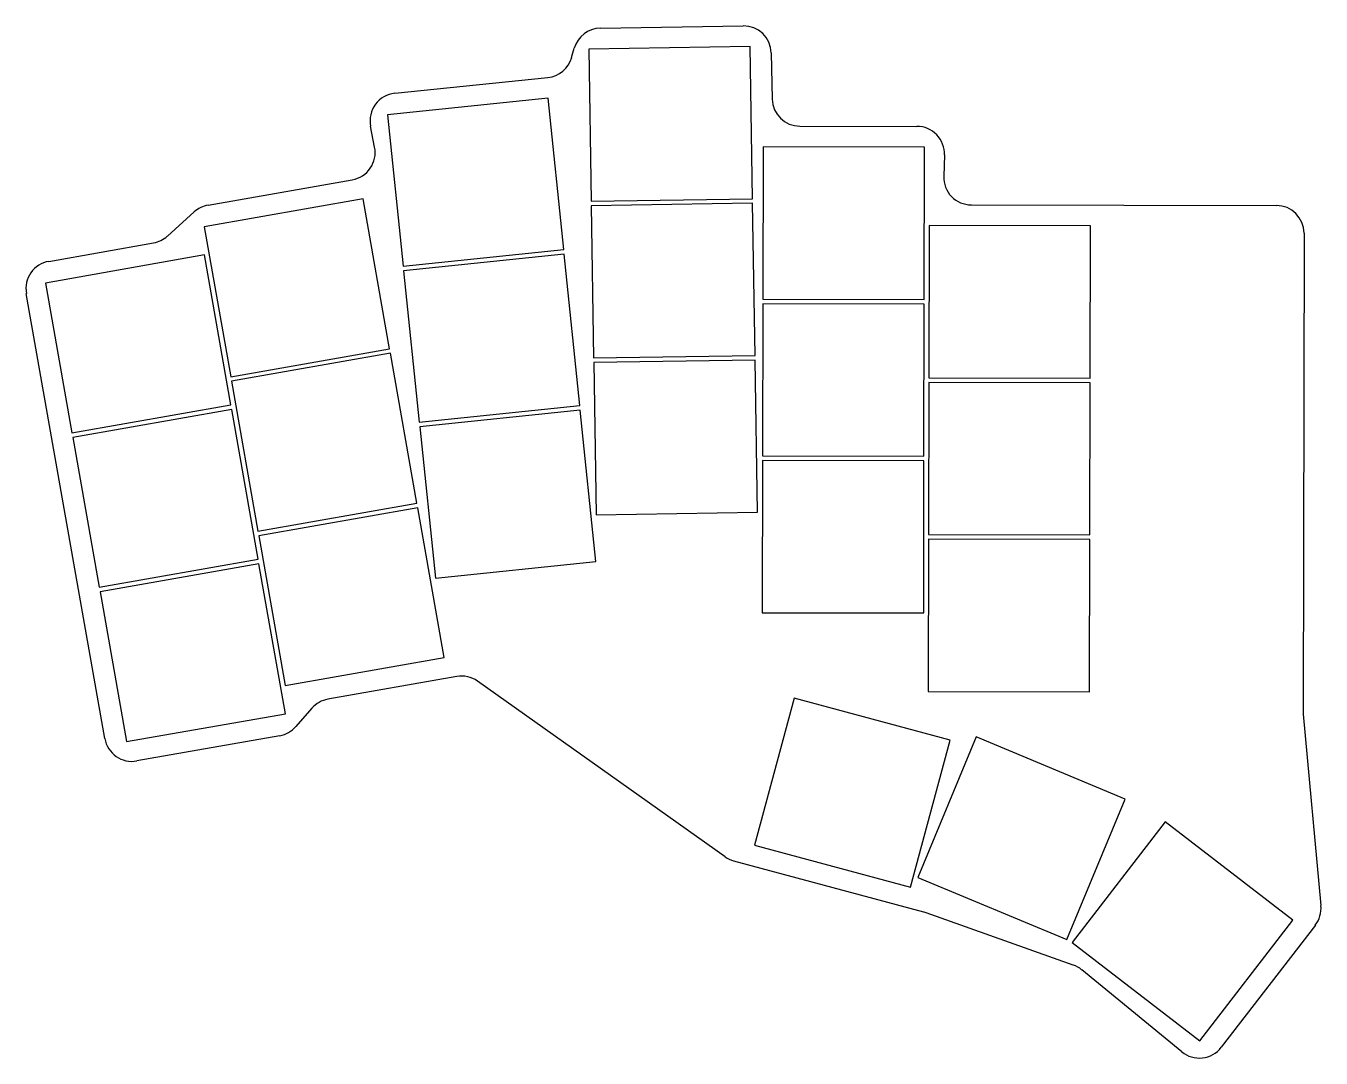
# Model space of a CAD drawing. Header units: millimetres. Extents: x 82 to 222, y -144 to -32.
import ezdxf

# ---------------------------------------------------------------- set-up
doc = ezdxf.new("R2010")
doc.units = ezdxf.units.MM

msp = doc.modelspace()

# ---------------------------------------------------------------- linework, layer by layer
for p, q in [((144.2, -32.28), (159.67, -32.03)), ((141.08, -35.45), (141.36, -34.46)), ((160.43, -34.27), (142.93, -34.55)), ((142.93, -34.55), (143.19, -51.05)), ((160.69, -50.77), (160.43, -34.27)), ((162.72, -34.97), (162.83, -39.98)), ((121.91, -39.34), (138.5, -37.62)), ((138.52, -39.88), (121.12, -41.68)), ((140.22, -56.29), (138.52, -39.88)), ((121.12, -41.68), (122.81, -58.09)), ((119.72, -45.19), (119.28, -42.89)), ((165.82, -42.91), (178.5, -42.93)), ((161.84, -45.16), (161.81, -61.66)), ((179.34, -45.19), (161.84, -45.16)), ((179.31, -61.69), (179.34, -45.19)), ((181.5, -46.03), (181.42, -48.35)), ((101.66, -51.47), (117.3, -48.72)), ((118.49, -50.79), (101.25, -53.83)), ((121.35, -67.04), (118.49, -50.79)), ((143.19, -51.05), (160.69, -50.77)), ((160.7, -51.27), (143.2, -51.55)), ((143.2, -51.55), (143.46, -68.04)), ((160.96, -67.77), (160.7, -51.27)), ((184.41, -51.44), (217.48, -51.5)), ((97.25, -54.84), (100.17, -52.2)), ((101.25, -53.83), (104.12, -70.08)), ((179.83, -53.69), (179.8, -70.19)), ((197.33, -53.72), (179.83, -53.69)), ((197.3, -70.22), (197.33, -53.72)), ((220.48, -54.51), (220.39, -106.37)), ((84.39, -57.57), (95.76, -55.56)), ((101.28, -56.87), (84.05, -59.91)), ((104.15, -73.12), (101.28, -56.87)), ((122.81, -58.09), (140.22, -56.29)), ((140.27, -56.79), (122.86, -58.59)), ((141.97, -73.2), (140.27, -56.79)), ((122.86, -58.59), (124.56, -75)), ((84.05, -59.91), (86.91, -76.16)), ((90.47, -109.3), (81.96, -61.04)), ((161.81, -61.66), (179.31, -61.69)), ((161.81, -62.16), (161.78, -78.66)), ((179.31, -62.19), (161.81, -62.16)), ((179.28, -78.69), (179.31, -62.19)), ((104.12, -70.08), (121.35, -67.04)), ((121.44, -67.53), (104.2, -70.57)), ((124.3, -83.78), (121.44, -67.53)), ((143.46, -68.04), (160.96, -67.77)), ((160.97, -68.27), (143.47, -68.54)), ((143.47, -68.54), (143.73, -85.04)), ((161.23, -84.77), (160.97, -68.27)), ((179.8, -70.19), (197.3, -70.22)), ((104.2, -70.57), (107.07, -86.82)), ((179.8, -70.69), (179.77, -87.19)), ((197.3, -70.72), (179.8, -70.69)), ((197.27, -87.22), (197.3, -70.72)), ((86.91, -76.16), (104.15, -73.12)), ((104.23, -73.61), (87, -76.65)), ((107.1, -89.86), (104.23, -73.61)), ((124.56, -75), (141.97, -73.2)), ((142.02, -73.7), (124.61, -75.5)), ((143.72, -90.11), (142.02, -73.7)), ((124.61, -75.5), (126.31, -91.91)), ((87, -76.65), (89.86, -92.9)), ((161.78, -79.16), (161.75, -95.66)), ((161.78, -78.66), (179.28, -78.69)), ((179.28, -79.19), (161.78, -79.16)), ((179.25, -95.69), (179.28, -79.19)), ((107.07, -86.82), (124.3, -83.78)), ((124.39, -84.28), (107.16, -87.31)), ((127.26, -100.53), (124.39, -84.28)), ((143.73, -85.04), (161.23, -84.77)), ((107.16, -87.31), (110.02, -103.56)), ((179.77, -87.69), (179.74, -104.19)), ((179.77, -87.19), (197.27, -87.22)), ((197.27, -87.72), (179.77, -87.69)), ((197.24, -104.22), (197.27, -87.72)), ((89.86, -92.9), (107.1, -89.86)), ((107.18, -90.36), (89.95, -93.39)), ((110.05, -106.61), (107.18, -90.36)), ((126.31, -91.91), (143.72, -90.11)), ((89.95, -93.39), (92.82, -109.64)), ((161.75, -95.66), (179.25, -95.69)), ((110.02, -103.56), (127.26, -100.53)), ((128.63, -102.57), (114.66, -105.03)), ((157.71, -122.12), (130.88, -103.08)), ((165.21, -104.92), (160.91, -120.85)), ((182.1, -109.48), (165.21, -104.92)), ((179.74, -104.19), (197.24, -104.22)), ((92.82, -109.64), (110.05, -106.61)), ((112.92, -106.02), (111.19, -108.01)), ((220.4, -106.65), (222.32, -127.42)), ((109.44, -109), (93.94, -111.73)), ((177.8, -125.41), (182.1, -109.48)), ((184.94, -109.13), (178.6, -124.37)), ((201.1, -115.86), (184.94, -109.13)), ((194.76, -131.09), (201.1, -115.86)), ((205.41, -118.33), (195.34, -131.4)), ((219.27, -129), (205.41, -118.33)), ((160.91, -120.85), (177.8, -125.41)), ((179.28, -128.14), (158.67, -122.58)), ((178.6, -124.37), (194.76, -131.09)), ((195.47, -133.86), (179.5, -128.2)), ((209.2, -142.08), (219.27, -129)), ((221.71, -129.53), (211.5, -142.78)), ((195.34, -131.4), (209.2, -142.08)), ((207.22, -143.27), (196.38, -134.37))]:
    msp.add_line(p, q)
for centre, start, end in [((144.25, -35.28), 90.9, 164.2438), ((159.72, -35.03), 1.3081, 90.9), ((138.2, -34.64), 275.9, 344.2438), ((122.22, -42.32), 95.9, 191.0583), ((165.83, -39.91), 181.3081, 269.9), ((178.5, -45.93), 358.148, 89.9), ((116.78, -45.76), 280, 11.0583), ((184.42, -48.44), 178.148, 269.9), ((102.18, -54.43), 100, 132.0054), ((217.48, -54.5), 359.9, 89.9), ((95.24, -52.61), 280, 312.0054), ((84.92, -60.52), 100, 190), ((129.15, -105.52), 54.6235, 100), ((115.18, -107.99), 100, 139.0355), ((223.39, -106.37), 179.9, 185.2824), ((108.92, -106.04), 280, 319.0355), ((93.42, -108.78), 190, 280), ((159.45, -119.68), 234.6235, 254.9), ((219.33, -127.7), 322.4, 5.2824), ((178.5, -131.03), 70.5108, 74.9), ((194.47, -136.69), 50.6274, 70.5108), ((209.13, -140.95), 230.6274, 322.4)]:
    msp.add_arc(centre, 3, start, end)

doc.saveas('drawing.dxf')
